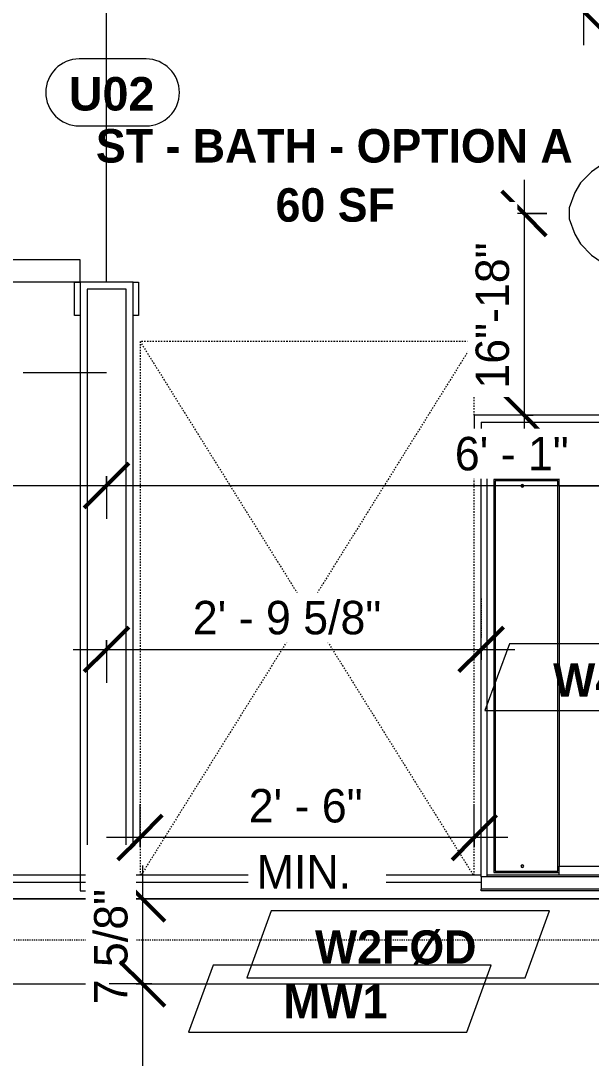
# Model space of a CAD drawing. Header units: inches. Extents: x -4058 to -1781, y 9814 to 12264.
# Drawn here: x -3567.4 to -3516.2, y 11537.5 to 11630.5 of the extents above; entities that cross this region are included whole.
import ezdxf

# ---------------------------------------------------------------- set-up
doc = ezdxf.new("R2010")
doc.units = ezdxf.units.IN
doc.header["$MEASUREMENT"] = 0
doc.linetypes.add('Dash', pattern=[0.25, 0.125, -0.125])
doc.linetypes.add('Dash 3_32_', pattern=[0.1875, 0.09375, -0.09375])
for name, color, linetype, lineweight in [('0-1', 7, 'Continuous', 5), ('A-ANNO-DIMS', 211, 'Continuous', 9), ('A-ANNO-DIMS-32', 211, 'Continuous', 9), ('A-AREA-IDEN', 2, 'Continuous', 9), ('A-DETL-1', 90, 'Dash 3_32_', 9), ('A-DOOR-2', 31, 'Continuous', 9), ('A-DOOR-IDEN', 31, 'Continuous', 9), ('A-FLOR-2', 192, 'Continuous', 9), ('A-GENM', 5, 'Continuous', 9), ('A-GENM-2', 147, 'Dash', 9), ('A-WALL-1', 7, 'Continuous', 9), ('A-WALL-2', 113, 'Continuous', 9), ('A-WALL-IDEN', 211, 'Continuous', 9), ('P-SANR-FIXT', 6, 'Continuous', 9)]:
    doc.layers.add(name, color=color, linetype=linetype, lineweight=lineweight)
doc.styles.add('Arial_B', font='arialbd.ttf', dxfattribs={"height": 3})
doc.styles.add('Century Gothic', font='ufonts.com_century-gothic.ttf', dxfattribs={"height": 3})
doc.styles.add('Century Gothic_B', font='GOTHICB.TTF', dxfattribs={"height": 3})
doc.dimstyles.new('MARKETING_DIMENSION', dxfattribs={"dimscale": 12, "dimtxt": 3.132505, "dimasz": 0.333333, "dimexe": 0.25, "dimexo": 0.166667, "dimgap": 0.041667, "dimtad": 1, "dimdec": 4, "dimrnd": 0.0625, "dimzin": 3, "dimdsep": 46, "dimlunit": 4, "dimtxsty": 'Century Gothic', "dimblk1": 'OBLIQUE', "dimblk2": 'OBLIQUE', "dimsah": 1, "dimcen": 0.09, "dimdle": 0.25, "dimazin": 0, "dimtfac": 1, "dimtdec": 4, "dimtix": 1, "dimtmove": 0, "dimatfit": 3, "dimfxl": 1, "dimtvp": 1, "dimtfill": 1, "dimfrac": 2, "dimtolj": 1, "dimtzin": 0, "dimarcsym": 2})
doc.dimstyles.new('THE_DIMENSION_STRING_2', dxfattribs={"dimscale": 12, "dimtxt": 3.132505, "dimasz": 0.333333, "dimexe": 0.25, "dimexo": 0.166667, "dimgap": 0.041667, "dimtad": 1, "dimdec": 4, "dimrnd": 0.0625, "dimzin": 3, "dimdsep": 46, "dimlunit": 4, "dimtxsty": 'Century Gothic', "dimblk1": 'OBLIQUE', "dimblk2": 'OBLIQUE', "dimsah": 1, "dimcen": 0.09, "dimdle": 0.25, "dimazin": 0, "dimtfac": 1, "dimtdec": 4, "dimtix": 1, "dimtmove": 0, "dimatfit": 3, "dimfxl": 1, "dimtvp": 1, "dimtfill": 1, "dimfrac": 2, "dimtolj": 1, "dimtzin": 0, "dimarcsym": 2})
doc.dimstyles.new('THE_DIMENSION_STRING_3', dxfattribs={"dimscale": 12, "dimtxt": 3.132505, "dimasz": 0.333333, "dimexe": 0.25, "dimexo": 0.166667, "dimgap": 0.041667, "dimtad": 1, "dimdec": 4, "dimrnd": 0.0625, "dimzin": 3, "dimdsep": 46, "dimlunit": 4, "dimtxsty": 'Century Gothic', "dimblk1": 'OBLIQUE', "dimblk2": 'OBLIQUE', "dimsah": 1, "dimcen": 0.09, "dimdle": 0.25, "dimazin": 0, "dimtfac": 1, "dimtdec": 4, "dimtix": 1, "dimtmove": 0, "dimatfit": 3, "dimfxl": 1, "dimtvp": 1, "dimtfill": 1, "dimfrac": 2, "dimtolj": 1, "dimtzin": 0, "dimarcsym": 2})
doc.dimstyles.new('THE_DIMENSION_STRING_4', dxfattribs={"dimscale": 12, "dimtxt": 3.132505, "dimasz": 0.333333, "dimexe": 0.25, "dimexo": 0.166667, "dimgap": 0.041667, "dimtad": 1, "dimdec": 4, "dimrnd": 0.0625, "dimzin": 3, "dimdsep": 46, "dimlunit": 4, "dimtxsty": 'Century Gothic', "dimblk1": 'OBLIQUE', "dimblk2": 'OBLIQUE', "dimsah": 1, "dimcen": 0.09, "dimdle": 0.25, "dimazin": 0, "dimtfac": 1, "dimtdec": 4, "dimtix": 1, "dimtmove": 0, "dimatfit": 3, "dimfxl": 1, "dimtvp": 1, "dimtfill": 1, "dimfrac": 2, "dimtolj": 1, "dimtzin": 0, "dimarcsym": 2})
doc.dimstyles.new('THE_DIMENSION_STRING_5', dxfattribs={"dimscale": 12, "dimtxt": 3.132505, "dimasz": 0.333333, "dimexe": 0.25, "dimexo": 0.166667, "dimgap": 0.041667, "dimtad": 1, "dimdec": 4, "dimrnd": 0.0625, "dimzin": 3, "dimdsep": 46, "dimlunit": 4, "dimtxsty": 'Century Gothic', "dimblk1": 'OBLIQUE', "dimblk2": 'OBLIQUE', "dimsah": 1, "dimcen": 0.09, "dimdle": 0.25, "dimazin": 0, "dimtfac": 1, "dimtdec": 4, "dimtix": 1, "dimtmove": 0, "dimatfit": 3, "dimfxl": 1, "dimtvp": 1, "dimtfill": 1, "dimfrac": 2, "dimtolj": 1, "dimtzin": 0, "dimarcsym": 2})

# ---------------------------------------------------------------- blocks, each defined once
blk = doc.blocks.new('CTR - 1st Phase - Common Walls_rvt-1-UNITS PLANS - 3RD FLOOR')
at = {"layer": 'A-WALL-1'}
for p, q in [((-3526.049, 11553.939), (-3583.324, 11553.939)), ((-3506.283, 11553.939), (-3525.549, 11553.939)), ((-3583.324, 11553.314), (-3526.049, 11553.314)), ((-3583.324, 11551.814), (-3487.299, 11551.814))]:
    blk.add_line(p, q, dxfattribs=at)
blk = doc.blocks.new('CTR - 1st Phase - Structure_rvt-1-UNITS PLANS - 3RD FLOOR')
at = {"layer": 'A-WALL-1'}
for p, q in [((-3495.324, 11551.814), (-3586.949, 11551.814)), ((-3579.324, 11544.189), (-3495.324, 11544.189))]:
    blk.add_line(p, q, dxfattribs=at)
blk = doc.blocks.new('SWING - SINGLE - FLUSH - SWING - FLUSH - 2-10 x 6-8 - PRIVACY-4202132-UNITS PLANS - 3RD FLOOR')
at = {"layer": 'A-DOOR-2'}
for p, q in [((-20, 2.375), (-20, 2.875)), ((-20, 2.875), (-17, 2.875)), ((-17, 2.875), (-17, 2.375)), ((17, 2.375), (17, 2.875)), ((17, 2.875), (20, 2.875)), ((20, 2.875), (20, 2.375)), ((-17, 2.375), (-20, 2.375)), ((20, 2.375), (17, 2.375)), ((-20, -2.375), (-17, -2.375)), ((-20, -2.875), (-20, -2.375)), ((-17, -2.375), (-17, -2.875)), ((15, -2.375), (15, -36.383)), ((17, -2.375), (15, -2.375)), ((17, -2.375), (17, -36.383)), ((17, -2.375), (20, -2.375)), ((17, -2.875), (17, -2.375)), ((20, -2.375), (20, -2.875)), ((-17, -2.875), (-20, -2.875)), ((20, -2.875), (17, -2.875)), ((17, -36.383), (15, -36.383))]:
    blk.add_line(p, q, dxfattribs=at)
blk.add_arc((17, -2.375), 34.067, 180, 266.63431, dxfattribs=at)
blk = doc.blocks.new('Toilet-Domestic-3D - Toilet-Domestic-3D-V37-UNITS PLANS - 3RD FLOOR')
at = {"layer": 'P-SANR-FIXT'}
for p, q in [((-9.976, 11.75), (-9.976, 18.856)), ((9.976, 18.856), (9.976, 11.75)), ((6.25, 8.024), (-6.25, 8.024)), ((-4.862, 8.024), (-5.209, 5)), ((4.862, 8.024), (5.209, 5)), ((-1, 6), (-3.449, 5.568)), ((1, 6), (-1, 6)), ((3.836, 5.5), (1, 6)), ((-5.209, 5), (-6.401, 4)), ((-3.938, 5.463), (-5.209, 5)), ((5.209, 5), (3.836, 5.5)), ((6.401, 4), (5.209, 5)), ((-6.401, 4), (-6.968, 3)), ((6.968, 3), (6.401, 4)), ((-6.968, 3), (-7.236, 2)), ((7.236, 2), (6.968, 3)), ((-7.236, 2), (-7.413, 0.996)), ((7.413, 0.996), (7.236, 2)), ((-7.413, 0.996), (-7.5, 0)), ((7.5, 0), (7.413, 0.996)), ((-7.5, 0), (-7.326, -1.992)), ((7.326, -1.992), (7.5, 0)), ((-7.326, -1.992), (-6.788, -4)), ((6.788, -4), (7.326, -1.992)), ((-6.788, -4), (-6.06, -6)), ((6.06, -6), (6.788, -4)), ((-6.06, -6), (-5.127, -8)), ((5.127, -8), (6.06, -6)), ((-5.127, -8), (-3.74, -10)), ((3.74, -10), (5.127, -8)), ((-3.74, -10), (-2.74, -11)), ((2.74, -11), (3.74, -10)), ((-2.74, -11), (-1.874, -11.5)), ((1.874, -11.5), (2.74, -11)), ((-1.874, -11.5), (-0.5, -12)), ((-0.5, -12), (0.5, -12)), ((0.5, -12), (1.874, -11.5))]:
    blk.add_line(p, q, dxfattribs=at)
for centre, start, end in [((-6.25, 11.75), 180, 270), ((6.25, 11.75), 270, 360)]:
    blk.add_arc(centre, 3.726, start, end, dxfattribs=at)
blk = doc.blocks.new('ADA Clearances - 30_x48_-V71-UNITS PLANS - 3RD FLOOR')
at = {"layer": 'A-GENM-2'}
for p, q in [((-15, -24), (14.914, 23.863)), ((-15, 23.863), (-15, -13)), ((15, -24), (-14.914, 23.863)), ((15, -24), (15, 23.863)), ((-15, -17.375), (-15, -24)), ((-15, -24), (15, -24))]:
    blk.add_line(p, q, dxfattribs=at)
blk = doc.blocks.new('The Shower - The Shower-V105-UNITS PLANS - 3RD FLOOR')
at = {"layer": 'P-SANR-FIXT'}
for p, q in [((0, -0.5), (38.5, -0.5)), ((0, -39.25), (0, -0.5)), ((0.125, -39.25), (0.125, -0.625)), ((0.125, -0.625), (38.375, -0.625)), ((38.375, -0.625), (38.375, -39.25)), ((38.5, -0.5), (38.5, -39.25)), ((1.25, -39.25), (1.25, -1.75)), ((1.25, -1.75), (37.25, -1.75)), ((2.007, -1.78), (1.932, -1.802)), ((36.25, -1.769), (2.253, -1.769)), ((36.25, -1.769), (36.25, -1.75)), ((36.568, -1.802), (36.493, -1.78)), ((37.25, -1.75), (37.25, -17.516)), ((1.302, -2.432), (1.28, -2.507)), ((1.415, -2.199), (1.397, -2.229)), ((1.578, -2.01), (1.51, -2.078)), ((1.731, -1.895), (1.699, -1.915)), ((2.2, -32.266), (2.2, -2.75)), ((36.25, -2.7), (2.253, -2.7)), ((36.3, -18.106), (36.3, -2.753)), ((36.801, -1.915), (36.772, -1.897)), ((36.99, -2.078), (36.922, -2.01)), ((37.105, -2.231), (37.085, -2.199)), ((36.3, -32.266), (36.3, -18.893)), ((37.25, -19.484), (37.25, -39.25)), ((1.625, -32.27), (1.625, -38.125)), ((36.75, -32.38), (1.75, -32.38)), ((1.75, -32.38), (1.75, -37.996)), ((2.2, -32.266), (36.3, -32.266)), ((36.75, -37.996), (36.75, -32.38)), ((36.875, -38.125), (36.875, -32.27)), ((1.625, -38.125), (36.875, -38.125)), ((1.75, -37.996), (36.75, -37.996)), ((1.25, -38.75), (37.25, -38.75)), ((1.25, -39.25), (1.25, -38.75)), ((37.25, -38.75), (37.25, -39.25)), ((0.125, -39.25), (0, -39.25)), ((0.125, -39.25), (1.25, -39.25)), ((37.25, -39.25), (1.25, -39.25)), ((37.25, -39.25), (38.375, -39.25)), ((38.5, -39.25), (38.375, -39.25))]:
    blk.add_line(p, q, dxfattribs=at)
for centre, radius, start, end in [((2.25, -2.75), 1, 90, 180), ((36.25, -2.75), 1, 30.33276, 90), ((2.203, -35.563), 0.125, 0, 180), ((2.203, -35.563), 0.125, 180, 0), ((36.297, -35.563), 0.125, 0, 180), ((36.297, -35.563), 0.125, 180, 0)]:
    blk.add_arc(centre, radius, start, end, dxfattribs=at)
for centre, start_param, end_param in [((2.2, -32.284), 1.570796, 3.141593), ((36.3, -32.284), 0.541328, 1.570796)]:
    blk.add_ellipse(centre, major_axis=(0.95, 0), ratio=0.019505, start_param=start_param, end_param=end_param, dxfattribs=at)
for points, knots in [([(2.253, -1.769), (2.186, -1.769), (2.056, -1.781), (1.804, -1.857), (1.525, -2.042), (1.34, -2.32), (1.263, -2.572), (1.25, -2.702), (1.25, -2.769)], [-0.001856, -0.001856, -0.001856, -0.001856, 0.123376, 0.248608, 0.499072, 0.749536, 0.874768, 1, 1, 1, 1]), ([(1.752, -1.883), (1.773, -1.871), (1.86, -1.825), (2.026, -1.767), (2.174, -1.75), (2.25, -1.75)], [-0.332096, -0.332096, -0.332096, -0.332096, -0.2857143, -0.1428571, 0, 0, 0, 0]), ([(36.25, -1.75), (36.307, -1.75), (36.419, -1.76), (36.588, -1.803), (36.696, -1.853), (36.75, -1.884)], [-1, -1, -1, -1, -0.8928571, -0.7857143, -0.6665409, -0.6665409, -0.6665409, -0.6665409]), ([(37.114, -2.265), (37.071, -2.191), (36.938, -2.018), (36.699, -1.858), (36.447, -1.782), (36.317, -1.769), (36.25, -1.769)], [0.3361578, 0.3361578, 0.3361578, 0.3361578, 0.499072, 0.749536, 0.874768, 1, 1, 1, 1]), ([(1.385, -2.249), (1.409, -2.206), (1.47, -2.117), (1.545, -2.038), (1.589, -2)], [-0.666048, -0.666048, -0.666048, -0.666048, -0.5714286, -0.4597287, -0.4597287, -0.4597287, -0.4597287]), ([(2.253, -2.7), (2.242, -2.7), (2.24, -2.701), (2.23, -2.704), (2.224, -2.707), (2.217, -2.712), (2.212, -2.717), (2.206, -2.725), (2.202, -2.735), (2.201, -2.741), (2.2, -2.747), (2.2, -2.753)], [-1, -1, -1, -1, -0.833333, -0.75, -0.666667, -0.583333, -0.416667, -0.333333, -0.208333, -0.083333, 0, 0, 0, 0]), ([(36.3, -2.753), (36.3, -2.742), (36.299, -2.74), (36.296, -2.73), (36.293, -2.724), (36.288, -2.717), (36.283, -2.712), (36.275, -2.706), (36.265, -2.702), (36.259, -2.7), (36.253, -2.7), (36.247, -2.7)], [-1, -1, -1, -1, -0.833333, -0.75, -0.666667, -0.583333, -0.416667, -0.333333, -0.208333, -0.083333, 0, 0, 0, 0]), ([(36.751, -1.885), (36.794, -1.909), (36.889, -1.974), (36.972, -2.055), (37.014, -2.105)], [-0.666048, -0.666048, -0.666048, -0.666048, -0.5714286, -0.4462442, -0.4462442, -0.4462442, -0.4462442])]:
    blk.add_open_spline(points, degree=3, knots=knots, dxfattribs=at)
for points in [[(36.247, -2.7), (36.248, -2.617), (36.248, -2.452), (36.249, -2.222), (36.249, -2.026), (36.25, -1.877), (36.25, -1.816), (36.25, -1.796)], [(1.25, -2.75), (1.25, -2.735), (1.25, -2.721), (1.251, -2.707)], [(2.2, -2.753), (2.117, -2.752), (1.951, -2.752), (1.72, -2.754), (1.521, -2.756), (1.368, -2.759), (1.272, -2.764), (1.25, -2.767), (1.25, -2.769)], [(1.348, -2.319), (1.359, -2.295), (1.371, -2.272), (1.384, -2.25)], [(1.627, -1.968), (1.665, -1.937), (1.707, -1.909), (1.75, -1.884)], [(37.047, -2.146), (37.071, -2.178), (37.093, -2.211), (37.114, -2.246)]]:
    blk.add_open_spline(points, degree=3, dxfattribs=at)
blk = doc.blocks.new('Wall Tag - Arch Wall-3956453-UNITS PLANS - 3RD FLOOR')
at = {"layer": 'A-WALL-IDEN'}
for p, q in [((-0.3561, 0.0937), (-0.4244, -0.0937)), ((0.4244, 0.0937), (-0.3561, 0.0937)), ((0.3561, -0.0937), (0.4244, 0.0937)), ((-0.4244, -0.0937), (0.3561, -0.0937))]:
    blk.add_line(p, q, dxfattribs=at)
blk = doc.blocks.new('DIMBLOCK333-UNITS PLANS - 3RD FLOOR')
at = {"layer": 'A-ANNO-DIMS-32'}
for p, q in [((-3556.456, 11554.814), (-3556.456, 11544.189)), ((-3555.627, 11551.814), (-3559.456, 11551.814)), ((-3556.456, 11551.814), (-3555.627, 11551.814)), ((-3555.627, 11544.189), (-3559.456, 11544.189)), ((-3556.456, 11544.189), (-3555.627, 11544.189))]:
    blk.add_line(p, q, dxfattribs=at)
at = {"layer": 'A-ANNO-DIMS-32', "lineweight": 50}
for p, q in [((-3556.456, 11551.814), (-3558.456, 11553.814)), ((-3556.456, 11551.814), (-3554.456, 11549.814)), ((-3556.456, 11544.189), (-3558.456, 11546.189)), ((-3556.456, 11544.189), (-3554.456, 11542.189))]:
    blk.add_line(p, q, dxfattribs=at)
at = {"layer": 'A-ANNO-DIMS-32', "color": 0, "insert": (-3560.801, 11542.358), "char_height": 3, "width": 13.54435, "attachment_point": 1, "rotation": 90, "line_spacing_factor": 0.984502, "style": 'Century Gothic', "bg_fill": 3, "box_fill_scale": 1.25, "bg_fill_color": 256, "bg_fill_true_color": 13158600, "bg_fill_transparency": 0}
blk.add_mtext('7 5/8"', dxfattribs=at)
blk = doc.blocks.new('_Oblique')
at = {"color": 0, "linetype": 'ByBlock', "lineweight": -2}
blk.add_line((-0.5, -0.5), (0.5, 0.5), dxfattribs=at)
blk = doc.blocks.new('DIMBLOCK334-UNITS PLANS - 3RD FLOOR')
at = {"layer": 'A-ANNO-DIMS-32', "lineweight": 50}
for p, q in [((-3556.456, 11544.189), (-3558.456, 11546.189)), ((-3556.456, 11544.189), (-3554.456, 11542.189)), ((-3556.456, 11439.814), (-3558.456, 11441.814)), ((-3556.456, 11439.814), (-3554.456, 11437.814))]:
    blk.add_line(p, q, dxfattribs=at)
at = {"layer": 'A-ANNO-DIMS-32'}
for p, q in [((-3555.627, 11544.189), (-3559.456, 11544.189)), ((-3556.456, 11544.189), (-3556.456, 11439.814)), ((-3556.456, 11544.189), (-3555.627, 11544.189)), ((-3555.627, 11439.814), (-3559.456, 11439.814)), ((-3556.456, 11439.814), (-3555.627, 11439.814))]:
    blk.add_line(p, q, dxfattribs=at)
at = {"layer": 'A-ANNO-DIMS-32', "color": 0, "insert": (-3560.801, 11482.928), "char_height": 3, "width": 21.77837, "attachment_point": 1, "rotation": 90, "line_spacing_factor": 0.984502, "style": 'Century Gothic', "bg_fill": 3, "box_fill_scale": 1.25, "bg_fill_color": 256, "bg_fill_true_color": 13158600, "bg_fill_transparency": 0}
blk.add_mtext('8\' - 8 3/8"', dxfattribs=at)
blk = doc.blocks.new('DIMBLOCK727-UNITS PLANS - 3RD FLOOR')
at = {"layer": 'A-ANNO-DIMS-32'}
for p, q in [((-3516.832, 11628.364), (-3516.832, 11682.364)), ((-3513.299, 11679.364), (-3519.832, 11679.364)), ((-3516.832, 11679.364), (-3513.299, 11679.364)), ((-3513.299, 11631.364), (-3519.832, 11631.364)), ((-3516.832, 11631.364), (-3513.299, 11631.364))]:
    blk.add_line(p, q, dxfattribs=at)
at = {"layer": 'A-ANNO-DIMS-32', "lineweight": 50}
for p, q in [((-3516.832, 11679.364), (-3518.832, 11681.364)), ((-3516.832, 11679.364), (-3514.832, 11677.364)), ((-3516.832, 11631.364), (-3518.832, 11633.364)), ((-3516.832, 11631.364), (-3514.832, 11629.364))]:
    blk.add_line(p, q, dxfattribs=at)
at = {"layer": 'A-ANNO-DIMS-32', "color": 0, "insert": (-3521.177, 11650.119), "char_height": 3, "width": 12.58969, "attachment_point": 1, "rotation": 90, "line_spacing_factor": 0.984502, "style": 'Century Gothic', "bg_fill": 3, "box_fill_scale": 1.25, "bg_fill_color": 256, "bg_fill_true_color": 13158600, "bg_fill_transparency": 0}
blk.add_mtext('4\' - 0"', dxfattribs=at)
blk = doc.blocks.new('Door Tag - Type Mark-2601225-UNITS PLANS - 3RD FLOOR')
at = {"layer": 'A-DOOR-IDEN'}
for p, q in [((0.09375, 0.09375), (-0.09375, 0.09375)), ((-0.09375, -0.09375), (0.09375, -0.09375))]:
    blk.add_line(p, q, dxfattribs=at)
for centre, start, end in [((-0.09375, 0), 90, 270), ((0.09375, 0), 270, 90)]:
    blk.add_arc(centre, 0.09375, start, end, dxfattribs=at)
blk = doc.blocks.new('DIMBLOCK969-UNITS PLANS - 3RD FLOOR')
at = {"layer": 'A-ANNO-DIMS-32'}
for p, q in [((-3526.049, 11573.239), (-3526.049, 11577.189)), ((-3562.674, 11574.189), (-3523.049, 11574.189)), ((-3559.674, 11575.018), (-3559.674, 11571.189)), ((-3559.674, 11574.189), (-3559.674, 11575.018)), ((-3526.049, 11574.189), (-3526.049, 11573.239))]:
    blk.add_line(p, q, dxfattribs=at)
at = {"layer": 'A-ANNO-DIMS-32', "lineweight": 50}
for p, q in [((-3559.674, 11574.189), (-3557.674, 11576.189)), ((-3526.049, 11574.189), (-3524.049, 11576.189)), ((-3559.674, 11574.189), (-3561.674, 11572.189)), ((-3526.049, 11574.189), (-3528.049, 11572.189))]:
    blk.add_line(p, q, dxfattribs=at)
at = {"layer": 'A-ANNO-DIMS-32', "color": 0, "insert": (-3551.936, 11578.535), "char_height": 3, "width": 21.77837, "attachment_point": 1, "line_spacing_factor": 0.984502, "style": 'Century Gothic', "bg_fill": 3, "box_fill_scale": 1.25, "bg_fill_color": 256, "bg_fill_true_color": 13158600, "bg_fill_transparency": 0}
blk.add_mtext('2\' - 9 5/8"', dxfattribs=at)
blk = doc.blocks.new('DIMBLOCK1169-UNITS PLANS - 3RD FLOOR')
at = {"layer": 'A-ANNO-DIMS-32'}
for p, q in [((-3522.212, 11616.271), (-3522.212, 11592.177)), ((-3520.155, 11613.271), (-3525.212, 11613.271)), ((-3522.212, 11613.271), (-3520.155, 11613.271)), ((-3521.383, 11595.177), (-3525.212, 11595.177)), ((-3522.212, 11595.177), (-3521.383, 11595.177))]:
    blk.add_line(p, q, dxfattribs=at)
at = {"layer": 'A-ANNO-DIMS-32', "lineweight": 50}
for p, q in [((-3522.212, 11613.271), (-3524.212, 11615.271)), ((-3522.212, 11613.271), (-3520.212, 11611.271)), ((-3522.212, 11595.177), (-3524.212, 11597.177)), ((-3522.212, 11595.177), (-3520.212, 11593.177))]:
    blk.add_line(p, q, dxfattribs=at)
at = {"layer": 'A-ANNO-DIMS-32', "color": 0, "insert": (-3526.557, 11597.561), "char_height": 3, "width": 15.99069, "attachment_point": 1, "rotation": 90, "line_spacing_factor": 0.984502, "style": 'Century Gothic', "bg_fill": 3, "box_fill_scale": 1.25, "bg_fill_color": 256, "bg_fill_true_color": 13158600, "bg_fill_transparency": 0}
blk.add_mtext('16"-18"', dxfattribs=at)
blk = doc.blocks.new('DIMBLOCK1188-UNITS PLANS - 3RD FLOOR')
at = {"layer": 'A-ANNO-DIMS-32'}
for p, q in [((-3556.674, 11556.496), (-3556.674, 11560.325)), ((-3526.674, 11556.496), (-3526.674, 11560.325)), ((-3523.674, 11557.325), (-3559.674, 11557.325)), ((-3556.674, 11557.325), (-3556.674, 11556.496)), ((-3526.674, 11557.325), (-3526.674, 11556.496))]:
    blk.add_line(p, q, dxfattribs=at)
at = {"layer": 'A-ANNO-DIMS-32', "lineweight": 50}
for p, q in [((-3556.674, 11557.325), (-3554.674, 11559.325)), ((-3526.674, 11557.325), (-3524.674, 11559.325)), ((-3556.674, 11557.325), (-3558.674, 11555.325)), ((-3526.674, 11557.325), (-3528.674, 11555.325))]:
    blk.add_line(p, q, dxfattribs=at)
at = {"layer": 'A-ANNO-DIMS-32', "color": 0, "char_height": 3, "attachment_point": 1, "line_spacing_factor": 0.984502, "style": 'Century Gothic', "bg_fill": 3, "box_fill_scale": 1.25, "bg_fill_color": 256, "bg_fill_true_color": 13158600, "bg_fill_transparency": 0}
for s, insert, width in [('2\' - 6"', (-3546.919, 11561.67), 12.58969), ('MIN.', (-3546.198, 11555.748), 10.85935)]:
    blk.add_mtext(s, dxfattribs=dict(at, insert=insert, width=width))
blk = doc.blocks.new('DIMBLOCK1367-UNITS PLANS - 3RD FLOOR')
at = {"layer": 'A-ANNO-DIMS-32', "lineweight": 50}
for p, q in [((-3678.674, 11588.89), (-3676.674, 11590.89)), ((-3559.674, 11588.89), (-3557.674, 11590.89)), ((-3678.674, 11588.89), (-3680.674, 11586.89)), ((-3559.674, 11588.89), (-3561.674, 11586.89))]:
    blk.add_line(p, q, dxfattribs=at)
at = {"layer": 'A-ANNO-DIMS-32'}
for p, q in [((-3678.674, 11589.719), (-3678.674, 11585.89)), ((-3678.674, 11588.89), (-3678.674, 11589.719)), ((-3559.674, 11589.719), (-3559.674, 11585.89)), ((-3559.674, 11588.89), (-3559.674, 11589.719)), ((-3681.674, 11588.89), (-3559.674, 11588.89))]:
    blk.add_line(p, q, dxfattribs=at)
at = {"layer": 'A-ANNO-DIMS-32', "color": 0, "insert": (-3625.588, 11593.235), "char_height": 3, "width": 15.39402, "attachment_point": 1, "line_spacing_factor": 0.984502, "style": 'Century Gothic', "bg_fill": 3, "box_fill_scale": 1.25, "bg_fill_color": 256, "bg_fill_true_color": 13158600, "bg_fill_transparency": 0}
blk.add_mtext('9\' - 11"', dxfattribs=at)
blk = doc.blocks.new('DIMBLOCK1368-UNITS PLANS - 3RD FLOOR')
at = {"layer": 'A-ANNO-DIMS-32', "lineweight": 50}
for p, q in [((-3559.674, 11588.89), (-3557.674, 11590.89)), ((-3486.674, 11588.89), (-3484.674, 11590.89)), ((-3559.674, 11588.89), (-3561.674, 11586.89)), ((-3486.674, 11588.89), (-3488.674, 11586.89))]:
    blk.add_line(p, q, dxfattribs=at)
at = {"layer": 'A-ANNO-DIMS-32'}
for p, q in [((-3559.674, 11589.719), (-3559.674, 11585.89)), ((-3559.674, 11588.89), (-3559.674, 11589.719)), ((-3486.674, 11589.719), (-3486.674, 11585.89)), ((-3486.674, 11588.89), (-3486.674, 11589.719)), ((-3559.674, 11588.89), (-3483.674, 11588.89))]:
    blk.add_line(p, q, dxfattribs=at)
at = {"layer": 'A-ANNO-DIMS-32', "color": 0, "insert": (-3528.419, 11593.235), "char_height": 3, "width": 12.58969, "attachment_point": 1, "line_spacing_factor": 0.984502, "style": 'Century Gothic', "bg_fill": 3, "box_fill_scale": 1.25, "bg_fill_color": 256, "bg_fill_true_color": 13158600, "bg_fill_transparency": 0}
blk.add_mtext('6\' - 1"', dxfattribs=at)

msp = doc.modelspace()

# ---------------------------------------------------------------- linework, layer by layer
at = {"layer": 'A-DETL-1'}
for p, q in [((-3526.04874, 11578.7394), (-3526.04874, 11575.2394)), ((-3487.29874, 11548.1144), (-3841.29874, 11548.1144))]:
    msp.add_line(p, q, dxfattribs=at)
at = {"layer": 'A-FLOR-2'}
msp.add_line((-3559.67374, 11607.1144), (-3559.67374, 11641.1144), dxfattribs=at)
at = {"layer": 'A-WALL-2'}
for p, q in [((-3562.04874, 11607.1144), (-3562.04874, 11552.5519)), ((-3557.29874, 11607.1144), (-3562.04874, 11607.1144)), ((-3557.29874, 11552.5519), (-3557.29874, 11607.1144)), ((-3561.42374, 11606.4894), (-3561.42374, 11552.5519)), ((-3557.92374, 11606.4894), (-3561.42374, 11606.4894)), ((-3557.92374, 11552.5519), (-3557.92374, 11606.4894)), ((-3487.29874, 11595.1769), (-3526.67374, 11595.1769)), ((-3526.67374, 11595.1769), (-3526.67374, 11590.8019)), ((-3526.04874, 11594.5519), (-3526.04874, 11591.0519)), ((-3526.04874, 11594.5519), (-3487.92374, 11594.5519)), ((-3526.04874, 11591.0519), (-3526.67374, 11591.0519)), ((-3526.67374, 11590.8019), (-3526.04874, 11590.8019)), ((-3562.04874, 11552.5519), (-3557.29874, 11552.5519))]:
    msp.add_line(p, q, dxfattribs=at)
at = {"layer": 'A-WALL-IDEN'}
msp.add_line((-3559.67374, 11598.9827), (-3567.17323, 11598.9827), dxfattribs=at)

# ---------------------------------------------------------------- block references
at = {"layer": '0-1'}
for name in ['CTR - 1st Phase - Common Walls_rvt-1-UNITS PLANS - 3RD FLOOR', 'CTR - 1st Phase - Structure_rvt-1-UNITS PLANS - 3RD FLOOR']:
    msp.add_blockref(name, (0, 0), dxfattribs=at)
at = {"layer": 'A-DOOR-2', "rotation": 269.9999999999964}
msp.add_blockref('SWING - SINGLE - FLUSH - SWING - FLUSH - 2-10 x 6-8 - PRIVACY-4202132-UNITS PLANS - 3RD FLOOR', (-3559.67374, 11624.1144), dxfattribs=at)
at = {"layer": 'A-DOOR-IDEN', "xscale": 31.99999999999999, "yscale": 31.99999999999999, "zscale": 31.99999999999999}
msp.add_blockref('Door Tag - Type Mark-2601225-UNITS PLANS - 3RD FLOOR', (-3559.13753, 11624.1144), dxfattribs=at)
at = {"layer": 'A-GENM', "rotation": 180}
msp.add_blockref('ADA Clearances - 30_x48_-V71-UNITS PLANS - 3RD FLOOR', (-3541.67374, 11577.8019), dxfattribs=at)
at = {"layer": 'A-WALL-IDEN', "xscale": 31.99999999999999, "yscale": 31.99999999999999, "zscale": 31.99999999999999}
for p in [(-3512.13248, 11571.70014), (-3533.49874, 11547.74987), (-3538.72999, 11542.87487)]:
    msp.add_blockref('Wall Tag - Arch Wall-3956453-UNITS PLANS - 3RD FLOOR', p, dxfattribs=at)
at = {"layer": 'P-SANR-FIXT'}
for name, p, rotation in [('Toilet-Domestic-3D - Toilet-Domestic-3D-V37-UNITS PLANS - 3RD FLOOR', (-3506.15455, 11613.27065), 270.0000000002865), ('The Shower - The Shower-V105-UNITS PLANS - 3RD FLOOR', (-3486.79874, 11591.0519), 269.9999999999184)]:
    msp.add_blockref(name, p, dxfattribs=dict(at, rotation=rotation))

# ---------------------------------------------------------------- texts
at = {"layer": 'A-AREA-IDEN', "char_height": 3, "attachment_point": 1, "style": 'Century Gothic_B'}
for s, insert, width in [('ST - BATH - OPTION A', (-3560.63275, 11620.82666), 51.51), ('60 SF', (-3544.50677, 11615.52953), 12.423)]:
    msp.add_mtext(s, dxfattribs=dict(at, insert=insert, width=width))
at = {"layer": 'A-DOOR-IDEN', "insert": (-3563.06942, 11625.49425), "char_height": 3, "width": 9.393, "attachment_point": 1, "style": 'Arial_B'}
msp.add_mtext('U02', dxfattribs=at)
at = {"layer": 'A-WALL-IDEN', "char_height": 3, "attachment_point": 1, "style": 'Century Gothic_B'}
for s, insert, width in [('W4DØF', (-3519.60037, 11572.94767), 17.978), ('W2FØD', (-3540.96663, 11548.9974), 17.978), ('MW1', (-3543.82307, 11544.1224), 12.221)]:
    msp.add_mtext(s, dxfattribs=dict(at, insert=insert, width=width))

# ---------------------------------------------------------------- next in the draw order: dimensions: what is measured, and where the dimension line sits
at = {"layer": 'A-ANNO-DIMS'}
for base, p1, p2, dimstyle, override, picture, middle in [((-3516.83195, 11679.3644), (-3511.29874, 11631.3644), (-3511.29874, 11679.3644), 'THE_DIMENSION_STRING_3', {"dimpost": '<>', "dimfxl": 48}, 'DIMBLOCK727-UNITS PLANS - 3RD FLOOR', (-3518.90741, 11655.3644)), ((-3556.4559, 11544.1894), (-3553.62748, 11551.8144), (-3553.62748, 11544.1894), 'THE_DIMENSION_STRING_2', {"dimpost": '<>', "dimfxl": 7.625}, 'DIMBLOCK333-UNITS PLANS - 3RD FLOOR', (-3558.69758, 11548.0019))]:
    dim = msp.add_linear_dim(base=base, p1=p1, p2=p2, angle=90, dimstyle=dimstyle, override=override, dxfattribs=at)
    dim.commit()
    dim.dimension.update_dxf_attribs({"geometry": picture, "text_midpoint": middle})
dim = msp.add_linear_dim(base=(-3522.21163, 11595.1769), p1=(-3518.15455, 11613.27065), p2=(-3519.3832, 11595.1769), angle=90, text='16"-18"', dimstyle='THE_DIMENSION_STRING_5', override={"dimpost": '<>', "dimfxl": 18.135418}, dxfattribs=at)
dim.commit()
dim.dimension.update_dxf_attribs({"geometry": 'DIMBLOCK1169-UNITS PLANS - 3RD FLOOR', "text_midpoint": (-3524.28709, 11604.22377)})
for base, p1, p2, dimstyle, override, picture, middle in [((-3559.67374, 11588.89016), (-3678.67374, 11591.71859), (-3559.67374, 11591.71859), 'MARKETING_DIMENSION', {"dimpost": '<>', "dimfxl": 119}, 'DIMBLOCK1367-UNITS PLANS - 3RD FLOOR', (-3619.17374, 11590.96562)), ((-3526.04874, 11574.18926), (-3559.67374, 11577.01768), (-3526.04874, 11575.2394), 'THE_DIMENSION_STRING_4', {"dimpost": '<>', "dimfxl": 33.67199}, 'DIMBLOCK969-UNITS PLANS - 3RD FLOOR', (-3542.86124, 11576.43093))]:
    dim = msp.add_linear_dim(base=base, p1=p1, p2=p2, dimstyle=dimstyle, override=override, dxfattribs=at)
    dim.commit()
    dim.dimension.update_dxf_attribs({"geometry": picture, "text_midpoint": middle})

# ---------------------------------------------------------------- next in the draw order: dimensions: what is measured, and where the dimension line sits
dim = msp.add_linear_dim(base=(-3486.67374, 11588.89016), p1=(-3559.67374, 11591.71859), p2=(-3486.67374, 11591.71859), dimstyle='MARKETING_DIMENSION', override={"dimpost": '<>', "dimfxl": 73}, dxfattribs=at)
dim.commit()
dim.dimension.update_dxf_attribs({"geometry": 'DIMBLOCK1368-UNITS PLANS - 3RD FLOOR', "text_midpoint": (-3523.17374, 11590.96562)})
dim = msp.add_linear_dim(base=(-3556.67374, 11557.32484), p1=(-3526.67374, 11554.49641), p2=(-3556.67374, 11554.49641), angle=0, text='<>\\XMIN.', dimstyle='THE_DIMENSION_STRING_5', override={"dimpost": '<>', "dimfxl": 30}, dxfattribs=at)
dim.commit()
dim.dimension.update_dxf_attribs({"geometry": 'DIMBLOCK1188-UNITS PLANS - 3RD FLOOR', "text_midpoint": (-3541.67374, 11557.32484)})
dim = msp.add_linear_dim(base=(-3556.4559, 11439.8144), p1=(-3553.62748, 11544.1894), p2=(-3553.62748, 11439.8144), angle=90, dimstyle='THE_DIMENSION_STRING_2', override={"dimpost": '<>', "dimfxl": 104.375}, dxfattribs=at)
dim.commit()
dim.dimension.update_dxf_attribs({"geometry": 'DIMBLOCK334-UNITS PLANS - 3RD FLOOR', "text_midpoint": (-3558.69758, 11492.0019)})

doc.saveas('drawing.dxf')
